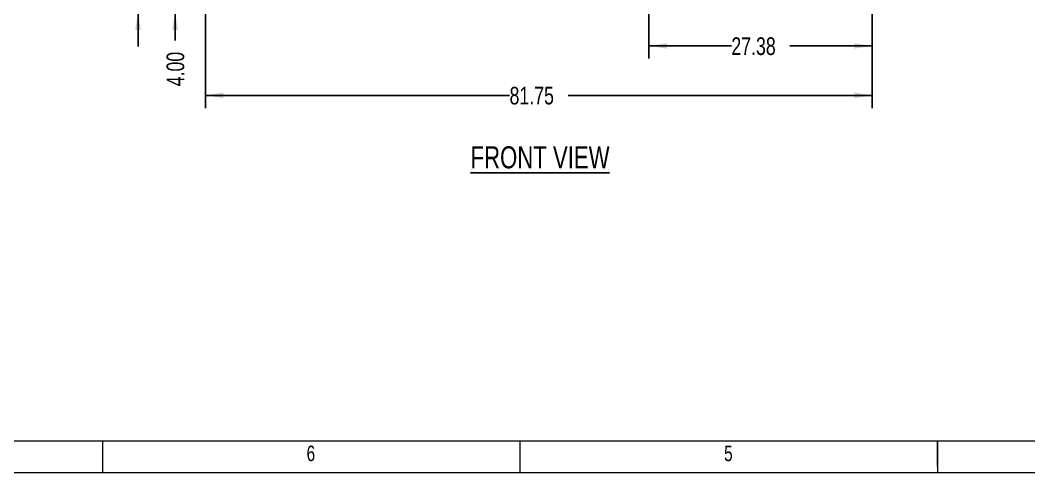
# Model space of a CAD drawing. Header units: inches. Extents: x 0 to 16.5, y 0 to 11.7.
# Drawn here: x 3.943 to 8.699, y 0.019 to 2.153 of the extents above; entities that cross this region are included whole.
import ezdxf

# ---------------------------------------------------------------- set-up
doc = ezdxf.new("R2010")
doc.units = ezdxf.units.IN
doc.header["$MEASUREMENT"] = 0
doc.layers.add('FORMAT', color=7, linetype='Continuous')
doc.styles.add('SLDTEXTSTYLE0', font='TXT', dxfattribs={"width": 0.75})
doc.dimstyles.new('SLDDIMSTYLE0', dxfattribs={"dimtxt": 0.084961, "dimasz": 0.084961, "dimexe": 0, "dimexo": 0.0625, "dimgap": 0.02124, "dimtad": 0, "dimlfac": 26, "dimrnd": 1e-09, "dimzin": 4, "dimdsep": 46, "dimtxsty": 'SLDTEXTSTYLE0', "dimsah": 1, "dimcen": 0.09, "dimadec": 0, "dimazin": 1, "dimtfac": 1, "dimtmove": 0, "dimatfit": 0, "dimfxl": 0, "dimfrac": 2, "dimtolj": 1, "dimtzin": 12, "dimarcsym": 0})
doc.dimstyles.new('SLDDIMSTYLE1', dxfattribs={"dimtxt": 0.084961, "dimasz": 0.084961, "dimexe": 0, "dimexo": 0.0625, "dimgap": 0.02124, "dimtad": 0, "dimlfac": 26, "dimrnd": 1e-09, "dimzin": 12, "dimdsep": 46, "dimtxsty": 'SLDTEXTSTYLE0', "dimsah": 1, "dimcen": 0.09, "dimadec": 0, "dimazin": 3, "dimtfac": 1, "dimtofl": 0, "dimtmove": 0, "dimatfit": 3, "dimfxl": 0, "dimfrac": 2, "dimtolj": 1, "dimtzin": 12, "dimarcsym": 0})

# ---------------------------------------------------------------- blocks, each defined once
blk = doc.blocks.new('_D')
at = {"layer": 'FORMAT'}
for p, q in [((4.6734, 2.3464), (4.6734, 2.5097)), ((4.7663, 2.3464), (4.6134, 2.3464)), ((4.8449, 2.1925), (4.6134, 2.1925)), ((4.6734, 2.1925), (4.6734, 2.057))]:
    blk.add_line(p, q, dxfattribs=at)
for points in [[(4.6734, 2.3464), (4.6864, 2.4313), (4.6603, 2.4313)], [(4.6734, 2.1925), (4.6603, 2.1076), (4.6864, 2.1076)]]:
    blk.add_solid(points, dxfattribs=at)
at = {"layer": 'FORMAT', "insert": (4.633, 1.8414), "char_height": 0.08333, "attachment_point": 1, "rotation": 90, "style": 'SLDTEXTSTYLE0'}
blk.add_mtext('4.00', dxfattribs=at)
blk = doc.blocks.new('_D_1')
at = {"layer": 'FORMAT'}
for p, q in [((4.8163, 2.2964), (4.8163, 1.7388)), ((7.9605, 2.2964), (7.9605, 1.7388)), ((4.8163, 1.7988), (6.2503, 1.7988)), ((7.9605, 1.7988), (6.5265, 1.7988))]:
    blk.add_line(p, q, dxfattribs=at)
for points in [[(4.8163, 1.7988), (4.9013, 1.7857), (4.9013, 1.8119)], [(7.9605, 1.7988), (7.8756, 1.8119), (7.8756, 1.7857)]]:
    blk.add_solid(points, dxfattribs=at)
at = {"layer": 'FORMAT', "insert": (6.2503, 1.8392), "char_height": 0.08333, "attachment_point": 1, "style": 'SLDTEXTSTYLE0'}
blk.add_mtext('81.75', dxfattribs=at)
blk = doc.blocks.new('_D_2')
at = {"layer": 'FORMAT'}
for p, q in [((4.4987, 2.5002), (4.4987, 2.6636)), ((4.9346, 2.5002), (4.4387, 2.5002)), ((4.8449, 2.1925), (4.4387, 2.1925)), ((4.4987, 2.1925), (4.4987, 2.0291))]:
    blk.add_line(p, q, dxfattribs=at)
for points in [[(4.4987, 2.5002), (4.5118, 2.5852), (4.4856, 2.5852)], [(4.4987, 2.1925), (4.4856, 2.1076), (4.5118, 2.1076)]]:
    blk.add_solid(points, dxfattribs=at)
at = {"layer": 'FORMAT', "insert": (4.4583, 2.2386), "char_height": 0.08333, "attachment_point": 1, "rotation": 90, "style": 'SLDTEXTSTYLE0'}
blk.add_mtext('8.00', dxfattribs=at)
blk = doc.blocks.new('_D_19')
at = {"layer": 'FORMAT'}
for p, q in [((6.9077, 2.3925), (6.9077, 1.9718)), ((7.9605, 2.2964), (7.9605, 1.9718)), ((6.9077, 2.0318), (7.296, 2.0318)), ((7.9605, 2.0318), (7.5722, 2.0318))]:
    blk.add_line(p, q, dxfattribs=at)
for points in [[(6.9077, 2.0318), (6.9926, 2.0188), (6.9926, 2.0449)], [(7.9605, 2.0318), (7.8756, 2.0449), (7.8756, 2.0188)]]:
    blk.add_solid(points, dxfattribs=at)
at = {"layer": 'FORMAT', "insert": (7.296, 2.0722), "char_height": 0.08333, "attachment_point": 1, "style": 'SLDTEXTSTYLE0'}
blk.add_mtext('27.38', dxfattribs=at)

msp = doc.modelspace()

# ---------------------------------------------------------------- linework, layer by layer
at = {"color": 7, "linetype": 'Continuous', "lineweight": 18}
for p, q in [((16.36673, 0.1687), (0.1687, 0.1687)), ((4.33071, 0.1687), (4.33071, 0.0187)), ((6.29921, 0.1687), (6.29921, 0.0187)), ((8.26772, 0.04866), (8.26772, 0.16874)), ((8.26772, 0.1687), (8.26772, 0.0187)), ((16.51673, 0.0187), (0.0187, 0.0187))]:
    msp.add_line(p, q, dxfattribs=at)

# ---------------------------------------------------------------- texts
at = {"color": 7, "linetype": 'Continuous', "lineweight": 0, "char_height": 0.07292, "attachment_point": 2, "style": 'SLDTEXTSTYLE0'}
for s, insert in [('6', (5.31349, 0.14676)), ('5', (7.282, 0.14676))]:
    msp.add_mtext(s, dxfattribs=dict(at, insert=insert))
at = {"layer": 'FORMAT', "insert": (6.06617, 1.55869), "char_height": 0.1041667, "attachment_point": 1, "style": 'SLDTEXTSTYLE0'}
msp.add_mtext('\\LFRONT VIEW', dxfattribs=at)

# ---------------------------------------------------------------- dimensions: what is measured, and where the dimension line sits
at = {"layer": 'FORMAT'}
for base, p2, picture, middle in [((4.4987, 2.50021), (4.98458, 2.50021), '_D_2', (4.4987, 2.34636)), ((4.67335, 2.34636), (4.81631, 2.34636), '_D', (4.67335, 1.94923))]:
    dim = msp.add_linear_dim(base=base, p1=(4.89491, 2.19251), p2=p2, angle=90, dimstyle='SLDDIMSTYLE0', dxfattribs=at)
    dim.commit()
    dim.dimension.update_dxf_attribs({"geometry": picture, "text_midpoint": middle, "dimtype": 160})
for base, p1, picture, middle in [((7.96054, 2.03182), (6.90766, 2.44251), '_D_19', (7.4341, 2.03182)), ((7.96054, 1.79881), (4.81631, 2.34636), '_D_1', (6.38843, 1.79881))]:
    dim = msp.add_linear_dim(base=base, p1=p1, p2=(7.96054, 2.34636), dimstyle='SLDDIMSTYLE1', dxfattribs=at)
    dim.commit()
    dim.dimension.update_dxf_attribs({"geometry": picture, "text_midpoint": middle, "dimtype": 160})

doc.saveas('drawing.dxf')
